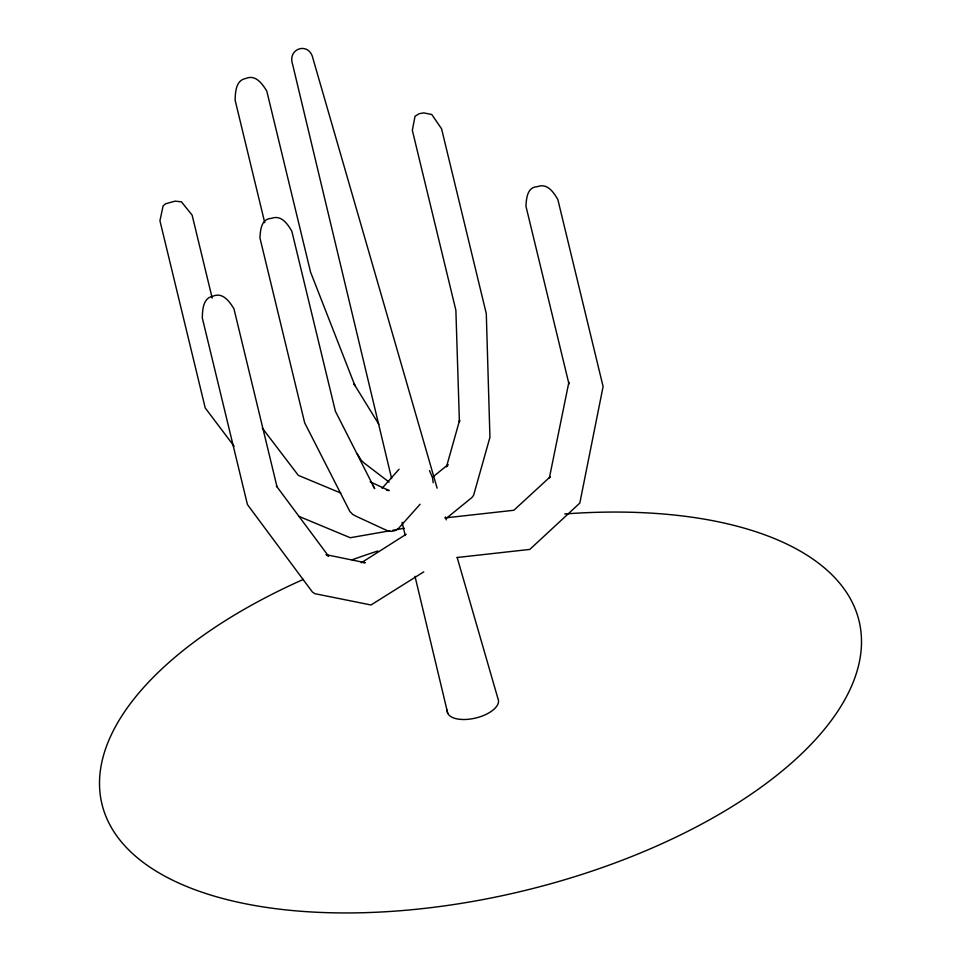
<?xml version="1.0" encoding="UTF-8"?>
<svg xmlns="http://www.w3.org/2000/svg" width="961" height="961" viewBox="0 0 961 961"><rect width="100%" height="100%" fill="white"/><g stroke="black" fill="none" stroke-linecap="round" stroke-linejoin="round"><path stroke-width="1.44" d="M382.118 488.236L399.079 469.232M420.125 504.225L398.395 528.562L395.091 530.652L391.319 531.373L387.331 530.688L356.315 516.357L352.807 514.483L349.876 511.504L304.673 422.816L259.963 238.004C260.359 230.051 261.212 218.82 271.374 218.363C281.261 214.615 287.423 223.733 291.844 231.241L335.389 411.236L374.682 488.656L372.52 484.764M433.423 476.536L448.078 464.607L446.469 466.854L459.634 420.137L459.406 421.723L455.874 310.259L412.329 130.264L415.02 116.281L419.236 113.662L423.801 112.905L431.777 114.503L441.579 128.822L486.29 313.634L489.942 437.303L473.629 495.203L472.019 497.45L446.541 518.171M361.24 562.81L406.215 534.244M423.777 571.855L371.018 604.974L315.064 593.73L312.433 592.072L247.445 504.585L202.315 318.007C202.495 310.139 202.903 297.958 212.874 296.216C222.724 291.904 229.355 301.37 233.931 308.709L277.044 486.939M389.734 530.82L350.248 537.728L298.535 516.201M392.653 530.304L404.353 528.262M444.847 517.943L513.847 510.267L550.389 476.644L549.38 477.881L568.864 382.262L568.972 384.028L525.967 206.279C526.364 198.326 527.217 187.095 537.379 186.638C547.265 182.89 553.428 192.008 557.848 199.516L603.1 386.574L579.819 503.071L529.787 549.416L457.256 557.488M362.477 562.437L365.252 562.726L326.031 554.653L328.674 556.311L276.372 485.966M386.526 490.134L389.181 490.59L370.153 481.797M340.795 493.041L298.318 475.359L262.281 428.053M389.109 482.11L364.123 463.022L361.288 460.391L357.396 454.072M234.088 446.216L205.222 407.957L159.934 220.742L163.094 205.978L165.484 203.828L175.082 201.149L181.425 201.834L192.116 215.108L212.189 298.078M378.862 424.33L354.056 384.016L354.981 385.721L310.583 272.143L266.762 90.983C262.185 83.655 255.566 74.177 245.704 78.502C235.733 80.243 235.325 92.412 235.145 100.28L264.755 222.712M429.519 470.566L432.522 477.773L433.195 482.698M437.123 488.152L312.986 58.585C309.298 41.215 286.943 48.182 292.661 64.555L391.644 478.626M445.46 516.982L446.288 519.865M457.124 557.344L497.942 698.611A26.259 12.373 -13.6 0 1 475.046 718.179A26.259 12.373 -13.6 0 1 447.189 710.191M402.106 522.376L405.242 535.493M414.996 576.312L447.766 713.374M564.744 513.967A389.469 183.443 -13.6 0 1 812.802 742.481A389.469 183.443 -13.6 0 1 207.384 894.006A389.469 183.443 -13.6 0 1 303.424 579.375M352.134 559.807A389.469 183.443 -13.6 0 1 377.793 551.013"/></g></svg>
